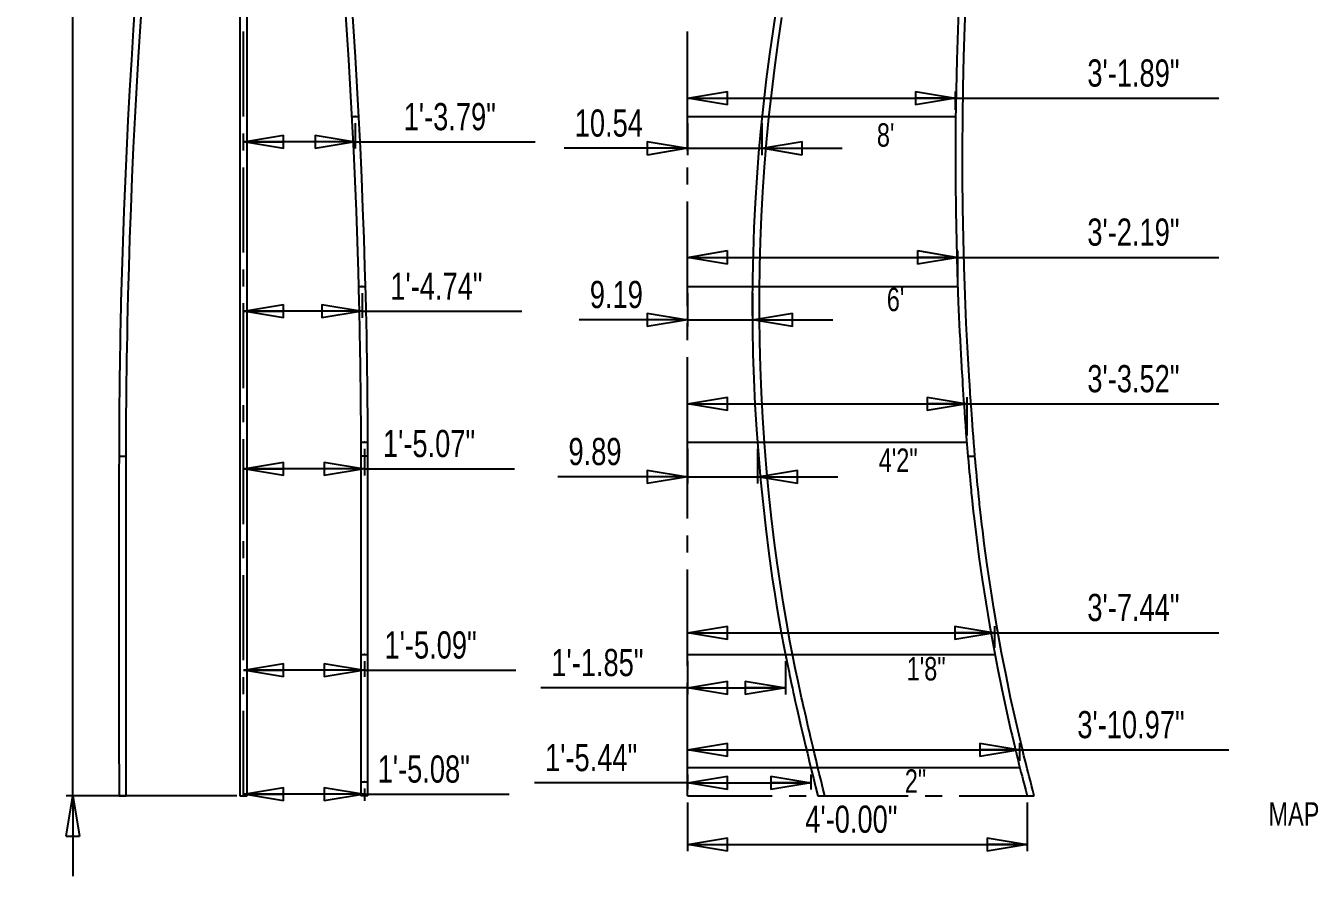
# Model space of a CAD drawing. Extents: x 0.6 to 8.2, y 0 to 10.8.
# Drawn here: x 0.64 to 8.24, y -0.04 to 4.97 of the extents above; entities that cross this region are included whole.
import ezdxf

# ---------------------------------------------------------------- set-up
doc = ezdxf.new("R2010")
doc.units = 0
doc.header["$PDSIZE"] = -1
doc.linetypes.add('CENTERX2', pattern=[0.8, 0.5, -0.1, 0.1, -0.1])
doc.layers.get('0').update_dxf_attribs({"linetype": 'CONTINUOUS'})
doc.layers.get('DEFPOINTS').update_dxf_attribs({"linetype": 'CONTINUOUS'})
doc.styles.add('SLDTEXTSTYLE0', font='txt', dxfattribs={"width": 0.75})
doc.dimstyles.new('SLDDIMSTYLE0', dxfattribs={"dimtxt": 0.16, "dimasz": 0.23622, "dimexe": 0.03937, "dimexo": 0.0625, "dimgap": 0.04, "dimtad": 0, "dimtih": 1, "dimtoh": 1, "dimlfac": 24, "dimzin": 4, "dimtxsty": 'STANDARD', "dimblk1": 'CLOSED', "dimblk2": 'CLOSED', "dimsah": 1, "dimcen": 0.09, "dimclrd": 7, "dimclre": 7, "dimclrt": 7, "dimazin": 3, "dimtfac": 1, "dimtdec": 4, "dimtofl": 0, "dimtmove": 0, "dimatfit": 3, "dimtolj": 1, "dimtzin": 12})
doc.dimstyles.new('SLDDIMSTYLE1', dxfattribs={"dimtxt": 0.16, "dimasz": 0.23622, "dimexe": 0.03937, "dimexo": 0.0625, "dimgap": 0.04, "dimtad": 0, "dimtih": 1, "dimtoh": 1, "dimlfac": 24, "dimzin": 12, "dimtxsty": 'STANDARD', "dimblk1": 'CLOSED', "dimblk2": 'CLOSED', "dimsah": 1, "dimcen": 0.09, "dimclrd": 7, "dimclre": 7, "dimclrt": 7, "dimazin": 3, "dimtfac": 1, "dimtdec": 4, "dimtofl": 0, "dimtmove": 0, "dimatfit": 3, "dimtolj": 1, "dimtzin": 12})

# ---------------------------------------------------------------- blocks, each defined once
blk = doc.blocks.new('_CLOSED')
at = {"color": 0, "linetype": 'BYBLOCK'}
for p, q in [((-1, 0.166667), (0, 0)), ((-1, 0.166667), (-1, -0.166667)), ((0, 0), (-1, -0.166667)), ((0, 0), (-1, 0))]:
    blk.add_line(p, q, dxfattribs=at)
blk = doc.blocks.new('*D0')
at = {"color": 7}
for p, q in [((4.5304, 0.3957), (4.5304, 0.1104)), ((6.5304, 0.3957), (6.5304, 0.1104)), ((4.5304, 0.1498), (6.5304, 0.1498))]:
    blk.add_line(p, q, dxfattribs=at)
at = {"layer": 'DEFPOINTS', "color": 7}
for p in [(4.5304, 0.4351), (6.5304, 0.4351)]:
    blk.add_point(p, dxfattribs=at)
at = {"xscale": 0.2362204724, "yscale": 0.2362204724}
for p, rotation in [((4.5304, 0.1498), 180), ((6.5304, 0.1498), 360)]:
    blk.add_blockref('_CLOSED', p, dxfattribs=dict(at, rotation=rotation))
at = {"color": 7, "insert": (5.2244, 0.2162), "char_height": 0.16, "attachment_point": 7, "style": 'SLDTEXTSTYLE0'}
blk.add_mtext('4\'-0.00"', dxfattribs=at)
blk = doc.blocks.new('*D2')
at = {"color": 7}
for p, q in [((4.5304, 0.5623), (4.5304, 0.473)), ((5.2573, 0.5623), (5.2573, 0.473)), ((4.5304, 0.5124), (3.6306, 0.5124)), ((4.5304, 0.5124), (5.2573, 0.5124))]:
    blk.add_line(p, q, dxfattribs=at)
at = {"layer": 'DEFPOINTS', "color": 7}
for p in [(4.5304, 0.6017), (5.2573, 0.6017)]:
    blk.add_point(p, dxfattribs=at)
at = {"xscale": 0.2362204724, "yscale": 0.2362204724}
for p, rotation in [((4.5304, 0.5124), 180), ((5.2573, 0.5124), 360)]:
    blk.add_blockref('_CLOSED', p, dxfattribs=dict(at, rotation=rotation))
at = {"color": 7, "insert": (3.6931, 0.5789), "char_height": 0.16, "attachment_point": 7, "style": 'SLDTEXTSTYLE0'}
blk.add_mtext('1\'-5.44"', dxfattribs=at)
blk = doc.blocks.new('*D3')
at = {"color": 7}
for p, q in [((4.5304, 0.6411), (4.5304, 0.7459)), ((4.5304, 0.7066), (6.4874, 0.7066)), ((6.4874, 0.6411), (6.4874, 0.7459)), ((6.4874, 0.7066), (7.717, 0.7066))]:
    blk.add_line(p, q, dxfattribs=at)
at = {"layer": 'DEFPOINTS', "color": 7}
for p in [(4.5304, 0.6017), (6.4874, 0.6017)]:
    blk.add_point(p, dxfattribs=at)
at = {"xscale": 0.2362204724, "yscale": 0.2362204724}
for p, rotation in [((4.5304, 0.7066), 180), ((6.4874, 0.7066), 360)]:
    blk.add_blockref('_CLOSED', p, dxfattribs=dict(at, rotation=rotation))
at = {"color": 7, "insert": (6.8253, 0.773), "char_height": 0.16, "attachment_point": 7, "style": 'SLDTEXTSTYLE0'}
blk.add_mtext('3\'-10.97"', dxfattribs=at)
blk = doc.blocks.new('*D4')
at = {"color": 7}
for p, q in [((4.5304, 1.229), (4.5304, 1.0325)), ((5.1076, 1.229), (5.1076, 1.0325)), ((4.5304, 1.0719), (3.6674, 1.0719)), ((4.5304, 1.0719), (5.1076, 1.0719))]:
    blk.add_line(p, q, dxfattribs=at)
at = {"layer": 'DEFPOINTS', "color": 7}
for p in [(4.5304, 1.2684), (5.1076, 1.2684)]:
    blk.add_point(p, dxfattribs=at)
at = {"xscale": 0.2362204724, "yscale": 0.2362204724}
for p, rotation in [((4.5304, 1.0719), 180), ((5.1076, 1.0719), 360)]:
    blk.add_blockref('_CLOSED', p, dxfattribs=dict(at, rotation=rotation))
at = {"color": 7, "insert": (3.7299, 1.1383), "char_height": 0.16, "attachment_point": 7, "style": 'SLDTEXTSTYLE0'}
blk.add_mtext('1\'-1.85"', dxfattribs=at)
blk = doc.blocks.new('*D5')
at = {"color": 7}
for p, q in [((4.5304, 1.3078), (4.5304, 1.4356)), ((4.5304, 1.3962), (6.3403, 1.3962)), ((6.3403, 1.3078), (6.3403, 1.4356)), ((6.3403, 1.3962), (7.6578, 1.3962))]:
    blk.add_line(p, q, dxfattribs=at)
at = {"layer": 'DEFPOINTS', "color": 7}
for p in [(4.5304, 1.2684), (6.3403, 1.2684)]:
    blk.add_point(p, dxfattribs=at)
at = {"xscale": 0.2362204724, "yscale": 0.2362204724, "rotation": 180}
blk.add_blockref('_CLOSED', (4.5304, 1.3962), dxfattribs=at)
at = {"xscale": 0.2362204724, "yscale": 0.2362204724}
blk.add_blockref('_CLOSED', (6.3403, 1.3962), dxfattribs=at)
at = {"color": 7, "insert": (6.8844, 1.4626), "char_height": 0.16, "attachment_point": 7, "style": 'SLDTEXTSTYLE0'}
blk.add_mtext('3\'-7.44"', dxfattribs=at)
blk = doc.blocks.new('*D6')
at = {"color": 7}
for p, q in [((4.5304, 2.479), (4.5304, 2.2749)), ((4.9427, 2.479), (4.9427, 2.2749)), ((4.5304, 2.3143), (3.7683, 2.3143)), ((4.5304, 2.3143), (4.9427, 2.3143)), ((4.9427, 2.3143), (5.4151, 2.3143))]:
    blk.add_line(p, q, dxfattribs=at)
at = {"layer": 'DEFPOINTS', "color": 7}
for p in [(4.5304, 2.5184), (4.9427, 2.5184)]:
    blk.add_point(p, dxfattribs=at)
at = {"xscale": 0.2362204724, "yscale": 0.2362204724}
for p, rotation in [((4.5304, 2.3143), 360), ((4.9427, 2.3143), 180)]:
    blk.add_blockref('_CLOSED', p, dxfattribs=dict(at, rotation=rotation))
at = {"color": 7, "insert": (3.8308, 2.3807), "char_height": 0.16, "attachment_point": 7, "style": 'SLDTEXTSTYLE0'}
blk.add_mtext('9.89', dxfattribs=at)
blk = doc.blocks.new('*D7')
at = {"color": 7}
for p, q in [((4.5304, 2.5578), (4.5304, 2.7825)), ((4.5304, 2.7431), (6.1772, 2.7431)), ((6.1772, 2.5578), (6.1772, 2.7825)), ((6.1772, 2.7431), (7.6578, 2.7431))]:
    blk.add_line(p, q, dxfattribs=at)
at = {"layer": 'DEFPOINTS', "color": 7}
for p in [(4.5304, 2.5184), (6.1772, 2.5184)]:
    blk.add_point(p, dxfattribs=at)
at = {"xscale": 0.2362204724, "yscale": 0.2362204724}
for p, rotation in [((4.5304, 2.7431), 180), ((6.1772, 2.7431), 360)]:
    blk.add_blockref('_CLOSED', p, dxfattribs=dict(at, rotation=rotation))
at = {"color": 7, "insert": (6.8844, 2.8096), "char_height": 0.16, "attachment_point": 7, "style": 'SLDTEXTSTYLE0'}
blk.add_mtext('3\'-3.52"', dxfattribs=at)
blk = doc.blocks.new('*D8')
at = {"color": 7}
for p, q in [((4.5304, 3.3957), (4.5304, 3.1994)), ((4.9132, 3.3957), (4.9132, 3.1994)), ((4.5304, 3.2388), (3.8939, 3.2388)), ((4.5304, 3.2388), (4.9132, 3.2388)), ((4.9132, 3.2388), (5.3857, 3.2388))]:
    blk.add_line(p, q, dxfattribs=at)
at = {"layer": 'DEFPOINTS', "color": 7}
for p in [(4.5304, 3.4351), (4.9132, 3.4351)]:
    blk.add_point(p, dxfattribs=at)
at = {"xscale": 0.2362204724, "yscale": 0.2362204724}
for p, rotation in [((4.5304, 3.2388), 360), ((4.9132, 3.2388), 180)]:
    blk.add_blockref('_CLOSED', p, dxfattribs=dict(at, rotation=rotation))
at = {"color": 7, "insert": (3.9564, 3.3052), "char_height": 0.16, "attachment_point": 7, "style": 'SLDTEXTSTYLE0'}
blk.add_mtext('9.19', dxfattribs=at)
blk = doc.blocks.new('*D9')
at = {"color": 7}
for p, q in [((4.5304, 3.4744), (4.5304, 3.6454)), ((4.5304, 3.6061), (6.1215, 3.6061)), ((6.1215, 3.4744), (6.1215, 3.6454)), ((6.1215, 3.6061), (7.6578, 3.6061))]:
    blk.add_line(p, q, dxfattribs=at)
at = {"layer": 'DEFPOINTS', "color": 7}
for p in [(4.5304, 3.4351), (6.1215, 3.4351)]:
    blk.add_point(p, dxfattribs=at)
at = {"xscale": 0.2362204724, "yscale": 0.2362204724}
for p, rotation in [((4.5304, 3.6061), 180), ((6.1215, 3.6061), 360)]:
    blk.add_blockref('_CLOSED', p, dxfattribs=dict(at, rotation=rotation))
at = {"color": 7, "insert": (6.8844, 3.6725), "char_height": 0.16, "attachment_point": 7, "style": 'SLDTEXTSTYLE0'}
blk.add_mtext('3\'-2.19"', dxfattribs=at)
blk = doc.blocks.new('*D10')
at = {"color": 7}
for p, q in [((4.5304, 4.3957), (4.5304, 4.2086)), ((4.9697, 4.3957), (4.9697, 4.2086)), ((4.5304, 4.248), (3.805, 4.248)), ((4.5304, 4.248), (4.9697, 4.248)), ((4.9697, 4.248), (5.4421, 4.248))]:
    blk.add_line(p, q, dxfattribs=at)
at = {"layer": 'DEFPOINTS', "color": 7}
for p in [(4.5304, 4.4351), (4.9697, 4.4351)]:
    blk.add_point(p, dxfattribs=at)
at = {"xscale": 0.2362204724, "yscale": 0.2362204724}
for p, rotation in [((4.5304, 4.248), 360), ((4.9697, 4.248), 180)]:
    blk.add_blockref('_CLOSED', p, dxfattribs=dict(at, rotation=rotation))
at = {"color": 7, "insert": (3.8675, 4.3145), "char_height": 0.16, "attachment_point": 7, "style": 'SLDTEXTSTYLE0'}
blk.add_mtext('10.54', dxfattribs=at)
blk = doc.blocks.new('*D11')
at = {"color": 7}
for p, q in [((4.5304, 4.4744), (4.5304, 4.5821)), ((6.1093, 4.4744), (6.1093, 4.5821)), ((4.5304, 4.5427), (6.1093, 4.5427)), ((6.1093, 4.5427), (7.6578, 4.5427))]:
    blk.add_line(p, q, dxfattribs=at)
at = {"layer": 'DEFPOINTS', "color": 7}
for p in [(4.5304, 4.4351), (6.1093, 4.4351)]:
    blk.add_point(p, dxfattribs=at)
at = {"xscale": 0.2362204724, "yscale": 0.2362204724}
for p, rotation in [((4.5304, 4.5427), 180), ((6.1093, 4.5427), 360)]:
    blk.add_blockref('_CLOSED', p, dxfattribs=dict(at, rotation=rotation))
at = {"color": 7, "insert": (6.8844, 4.6091), "char_height": 0.16, "attachment_point": 7, "style": 'SLDTEXTSTYLE0'}
blk.add_mtext('3\'-1.89"', dxfattribs=at)
blk = doc.blocks.new('*D21')
at = {"color": 7}
for p, q in [((0.9138, 9.8658), (0.9138, 10.3382)), ((1.8787, 9.8658), (0.8744, 9.8658)), ((0.9138, 0.4354), (0.9138, 9.8658)), ((1.8787, 0.4354), (0.8744, 0.4354)), ((0.9138, 0.4354), (0.9138, -0.037))]:
    blk.add_line(p, q, dxfattribs=at)
at = {"layer": 'DEFPOINTS', "color": 7}
for p in [(1.9181, 9.8658), (1.9181, 0.4354)]:
    blk.add_point(p, dxfattribs=at)
at = {"xscale": 0.2362204724, "yscale": 0.2362204724}
for p, rotation in [((0.9138, 9.8658), 270), ((0.9138, 0.4354), 90)]:
    blk.add_blockref('_CLOSED', p, dxfattribs=dict(at, rotation=rotation))
at = {"color": 7, "insert": (0.8473, 8.4036), "char_height": 0.16, "attachment_point": 7, "rotation": 90, "style": 'SLDTEXTSTYLE0'}
blk.add_mtext('18\'-10.33"', dxfattribs=at)
blk = doc.blocks.new('*D22')
at = {"color": 7}
for p, q in [((2.6297, 0.479), (2.6297, 0.4055)), ((2.6297, 0.4449), (1.9181, 0.4449)), ((2.6297, 0.4449), (3.4814, 0.4449))]:
    blk.add_line(p, q, dxfattribs=at)
at = {"layer": 'DEFPOINTS', "color": 7}
for p in [(2.6297, 0.5184), (1.9181, 0.4354)]:
    blk.add_point(p, dxfattribs=at)
at = {"xscale": 0.2362204724, "yscale": 0.2362204724}
for p, rotation in [((1.9181, 0.4449), 180), ((2.6297, 0.4449), 360)]:
    blk.add_blockref('_CLOSED', p, dxfattribs=dict(at, rotation=rotation))
at = {"color": 7, "insert": (2.7079, 0.5113), "char_height": 0.16, "attachment_point": 7, "style": 'SLDTEXTSTYLE0'}
blk.add_mtext('1\'-5.08"', dxfattribs=at)
blk = doc.blocks.new('*D23')
at = {"color": 7}
for p, q in [((2.63, 1.229), (2.63, 1.136)), ((2.63, 1.1754), (1.9181, 1.1754)), ((2.63, 1.1754), (3.5216, 1.1754))]:
    blk.add_line(p, q, dxfattribs=at)
at = {"layer": 'DEFPOINTS', "color": 7}
for p in [(2.63, 1.2684), (1.9181, 0.4354)]:
    blk.add_point(p, dxfattribs=at)
at = {"xscale": 0.2362204724, "yscale": 0.2362204724}
for p, rotation in [((1.9181, 1.1754), 180), ((2.63, 1.1754), 360)]:
    blk.add_blockref('_CLOSED', p, dxfattribs=dict(at, rotation=rotation))
at = {"color": 7, "insert": (2.7482, 1.2419), "char_height": 0.16, "attachment_point": 7, "style": 'SLDTEXTSTYLE0'}
blk.add_mtext('1\'-5.09"', dxfattribs=at)
blk = doc.blocks.new('*D24')
at = {"color": 7}
for p, q in [((2.6295, 2.479), (2.6295, 2.3219)), ((2.6295, 2.3613), (1.9181, 2.3613)), ((2.6295, 2.3613), (3.5124, 2.3613))]:
    blk.add_line(p, q, dxfattribs=at)
at = {"layer": 'DEFPOINTS', "color": 7}
for p in [(2.6295, 2.5184), (1.9181, 0.4354)]:
    blk.add_point(p, dxfattribs=at)
at = {"xscale": 0.2362204724, "yscale": 0.2362204724}
for p, rotation in [((1.9181, 2.3613), 180), ((2.6295, 2.3613), 360)]:
    blk.add_blockref('_CLOSED', p, dxfattribs=dict(at, rotation=rotation))
at = {"color": 7, "insert": (2.739, 2.4278), "char_height": 0.16, "attachment_point": 7, "style": 'SLDTEXTSTYLE0'}
blk.add_mtext('1\'-5.07"', dxfattribs=at)
blk = doc.blocks.new('*D25')
at = {"color": 7}
for p, q in [((2.6157, 3.3957), (2.6157, 3.2501)), ((2.6157, 3.2895), (1.9181, 3.2895)), ((2.6157, 3.2895), (3.5558, 3.2895))]:
    blk.add_line(p, q, dxfattribs=at)
at = {"layer": 'DEFPOINTS', "color": 7}
for p in [(2.6157, 3.4351), (1.9181, 0.4354)]:
    blk.add_point(p, dxfattribs=at)
at = {"xscale": 0.2362204724, "yscale": 0.2362204724}
for p, rotation in [((1.9181, 3.2895), 180), ((2.6157, 3.2895), 360)]:
    blk.add_blockref('_CLOSED', p, dxfattribs=dict(at, rotation=rotation))
at = {"color": 7, "insert": (2.7824, 3.356), "char_height": 0.16, "attachment_point": 7, "style": 'SLDTEXTSTYLE0'}
blk.add_mtext('1\'-4.74"', dxfattribs=at)
blk = doc.blocks.new('*D26')
at = {"color": 7}
for p, q in [((2.576, 4.3957), (2.576, 4.2465)), ((2.576, 4.2859), (1.9181, 4.2859)), ((2.576, 4.2859), (3.6343, 4.2859))]:
    blk.add_line(p, q, dxfattribs=at)
at = {"layer": 'DEFPOINTS', "color": 7}
for p in [(2.576, 4.4351), (1.9181, 0.4354)]:
    blk.add_point(p, dxfattribs=at)
at = {"xscale": 0.2362204724, "yscale": 0.2362204724}
for p, rotation in [((1.9181, 4.2859), 180), ((2.576, 4.2859), 360)]:
    blk.add_blockref('_CLOSED', p, dxfattribs=dict(at, rotation=rotation))
at = {"color": 7, "insert": (2.8609, 4.3523), "char_height": 0.16, "attachment_point": 7, "style": 'SLDTEXTSTYLE0'}
blk.add_mtext('1\'-3.79"', dxfattribs=at)

msp = doc.modelspace()

# ---------------------------------------------------------------- linework, layer by layer
at = {"color": 7, "linetype": 'CENTERX2'}
for p, q in [((1.91807, 0.4354), (1.91807, 9.86581)), ((4.53044, 4.43505), (4.53044, 5.43505)), ((4.53044, 3.43505), (4.53044, 4.43505)), ((4.53044, 2.51839), (4.53044, 3.43505)), ((4.53044, 1.26839), (4.53044, 2.51839)), ((4.53044, 0.60172), (4.53044, 1.26839)), ((4.53044, 0.51839), (4.53044, 0.60172)), ((4.53044, 0.43505), (4.53044, 0.51839)), ((4.53044, 0.43505), (6.53044, 0.43505))]:
    msp.add_line(p, q, dxfattribs=at)
at = {"color": 7, "linetype": 'CONTINUOUS'}
for p, q in [((1.89724, 9.53247), (1.89724, 0.43505)), ((1.93891, 0.43505), (1.93891, 9.53247)), ((2.55519, 4.43505), (2.59685, 4.43505)), ((4.53044, 4.43505), (4.9697, 4.43505)), ((4.53044, 4.43505), (6.10927, 4.43505)), ((2.59484, 3.43505), (2.6365, 3.43505)), ((4.53044, 3.43505), (6.12154, 3.43505)), ((4.53044, 3.43505), (4.91321, 3.43505)), ((2.60868, 2.51839), (2.65035, 2.51839)), ((4.53044, 2.51839), (4.94267, 2.51839)), ((4.53044, 2.51839), (6.17719, 2.51839)), ((1.18561, 2.43505), (1.20645, 2.43505)), ((1.20645, 2.43505), (1.22728, 2.43505)), ((2.6297, 2.43505), (2.60887, 2.43505)), ((2.65053, 2.43505), (2.6297, 2.43505)), ((6.18149, 2.43505), (6.22316, 2.43505)), ((2.60917, 1.26839), (2.65084, 1.26839)), ((4.53044, 1.26839), (5.1076, 1.26839)), ((4.53044, 1.26839), (6.34029, 1.26839)), ((4.53044, 0.60172), (5.25728, 0.60172)), ((4.53044, 0.60172), (6.48741, 0.60172)), ((2.60888, 0.51839), (2.65055, 0.51839)), ((1.18561, 0.43505), (1.20645, 0.43505)), ((1.20645, 0.43505), (1.22728, 0.43505)), ((1.89724, 0.43505), (1.91807, 0.43505)), ((1.91807, 0.43505), (1.93891, 0.43505)), ((2.6297, 0.43505), (2.60887, 0.43505)), ((2.65053, 0.43505), (2.6297, 0.43505)), ((5.29787, 0.43505), (5.33954, 0.43505)), ((6.53044, 0.43505), (6.57211, 0.43505))]:
    msp.add_line(p, q, dxfattribs=at)
at = {"color": 7, "linetype": 'CONTINUOUS', "flags": 128}
for points in [[(1.28168, 5.12426), (1.26955, 4.94634), (1.25824, 4.7683), (1.24776, 4.59018), (1.23809, 4.41198), (1.22924, 4.23372), (1.22121, 4.05542), (1.214, 3.87709), (1.2076, 3.69876), (1.20202, 3.52043), (1.19726, 3.34213), (1.19621, 3.2982), (1.19521, 3.25428), (1.19426, 3.21036), (1.19337, 3.16694), (1.19255, 3.1248), (1.19217, 3.10457), (1.19181, 3.08466), (1.19147, 3.06506), (1.19114, 3.04577), (1.19082, 3.02678), (1.19052, 3.00811), (1.19023, 2.98975), (1.18994, 2.97075), (1.18966, 2.95169), (1.18936, 2.93068), (1.18905, 2.90773), (1.18873, 2.88283), (1.18839, 2.85598), (1.18806, 2.82771), (1.18773, 2.79757), (1.18741, 2.76555), (1.1871, 2.73165), (1.18679, 2.69513), (1.18651, 2.65666), (1.18625, 2.61623), (1.18602, 2.57386), (1.18584, 2.52954), (1.1857, 2.48327), (1.18561, 2.43505)], [(1.22728, 2.43505), (1.22735, 2.47545), (1.22745, 2.5142), (1.22759, 2.5513), (1.22775, 2.58675), (1.22794, 2.62054), (1.22815, 2.65268), (1.22835, 2.68147), (1.22857, 2.70879), (1.22879, 2.73464), (1.22901, 2.75902), (1.22924, 2.78192), (1.22946, 2.80336), (1.22968, 2.82332), (1.22989, 2.8418), (1.23009, 2.85883), (1.2303, 2.87537), (1.23118, 2.94107), (1.2322, 3.00895), (1.23336, 3.07805), (1.23466, 3.1479), (1.23608, 3.21777), (1.23998, 3.38416), (1.24458, 3.55058), (1.24989, 3.71701), (1.25636, 3.89535), (1.26366, 4.07367), (1.27177, 4.25197), (1.28071, 4.43022), (1.29046, 4.60842), (1.30103, 4.78654), (1.31242, 4.96456), (1.32463, 5.14248)], [(2.5128, 5.12426), (2.52493, 4.94634), (2.53623, 4.7683), (2.54672, 4.59018), (2.55639, 4.41198), (2.56524, 4.23372), (2.57327, 4.05542), (2.58048, 3.87709), (2.58688, 3.69876), (2.59245, 3.52043), (2.59722, 3.34213), (2.59827, 3.2982), (2.59927, 3.25428), (2.60022, 3.21036), (2.60111, 3.16694), (2.60193, 3.1248), (2.6023, 3.10457), (2.60267, 3.08466), (2.60301, 3.06506), (2.60334, 3.04577), (2.60366, 3.02678), (2.60396, 3.00811), (2.60425, 2.98975), (2.60454, 2.97075), (2.60482, 2.95169), (2.60512, 2.93068), (2.60543, 2.90773), (2.60575, 2.88283), (2.60608, 2.85598), (2.60641, 2.82771), (2.60674, 2.79757), (2.60707, 2.76555), (2.60738, 2.73165), (2.60769, 2.69513), (2.60797, 2.65666), (2.60823, 2.61623), (2.60845, 2.57386), (2.60864, 2.52954), (2.60878, 2.48327), (2.60887, 2.43505)], [(2.65053, 2.43505), (2.65046, 2.47545), (2.65036, 2.5142), (2.65022, 2.5513), (2.65006, 2.58675), (2.64987, 2.62054), (2.64967, 2.65268), (2.64946, 2.68147), (2.64924, 2.70879), (2.64902, 2.73464), (2.6488, 2.75902), (2.64857, 2.78192), (2.64835, 2.80336), (2.64813, 2.82332), (2.64792, 2.8418), (2.64772, 2.85883), (2.64751, 2.87537), (2.64664, 2.94107), (2.64561, 3.00895), (2.64445, 3.07805), (2.64315, 3.1479), (2.64173, 3.21777), (2.63784, 3.38416), (2.63324, 3.55058), (2.62793, 3.71701), (2.62145, 3.89535), (2.61415, 4.07367), (2.60604, 4.25197), (2.59711, 4.43022), (2.58735, 4.60842), (2.57678, 4.78654), (2.56539, 4.96456), (2.55318, 5.14248)], [(5.05764, 5.09604), (5.03466, 4.94956), (5.01363, 4.80279), (4.99456, 4.65576), (4.97776, 4.51111), (4.96286, 4.36626), (4.94988, 4.22122), (4.93883, 4.07602), (4.92954, 3.92772), (4.92226, 3.7793), (4.91702, 3.6308), (4.9138, 3.48224), (4.91264, 3.33365), (4.91353, 3.18506), (4.91648, 3.0365), (4.92147, 2.88833), (4.92848, 2.74024), (4.93745, 2.59225), (4.94838, 2.44439), (4.96121, 2.29668), (4.97564, 2.15176), (4.99191, 2.00703), (5.0101, 1.86253), (5.0303, 1.71831), (5.04252, 1.63768), (5.05541, 1.55715), (5.06899, 1.47675), (5.08325, 1.39659), (5.09464, 1.33535), (5.10605, 1.27624), (5.11742, 1.21927), (5.12868, 1.1644), (5.13226, 1.14729), (5.13586, 1.13019), (5.13978, 1.11171), (5.14408, 1.09159), (5.14877, 1.06985), (5.15386, 1.04647), (5.15936, 1.02146), (5.16588, 0.99206), (5.17291, 0.9607), (5.18045, 0.92736), (5.18852, 0.89206), (5.19713, 0.8548), (5.20627, 0.81557), (5.21596, 0.77438), (5.22619, 0.73123), (5.23697, 0.68611), (5.24829, 0.63904), (5.25993, 0.59089), (5.27208, 0.54084), (5.28473, 0.4889), (5.29787, 0.43505)], [(6.12848, 5.12426), (6.12136, 4.94634), (6.11574, 4.7683), (6.11163, 4.59018), (6.10902, 4.41198), (6.10792, 4.23372), (6.10833, 4.05542), (6.11025, 3.87709), (6.11369, 3.69876), (6.11864, 3.52043), (6.1251, 3.34213), (6.12693, 3.2982), (6.12885, 3.25428), (6.13086, 3.21036), (6.13293, 3.16694), (6.13504, 3.1248), (6.13608, 3.10457), (6.13712, 3.08466), (6.13816, 3.06506), (6.13921, 3.04577), (6.14026, 3.02678), (6.1413, 3.00811), (6.14235, 2.98975), (6.14345, 2.97075), (6.14457, 2.95169), (6.14582, 2.93068), (6.14721, 2.90773), (6.14876, 2.88283), (6.15045, 2.85598), (6.15227, 2.82771), (6.15425, 2.79757), (6.15641, 2.76555), (6.15874, 2.73165), (6.16132, 2.69513), (6.1641, 2.65666), (6.1671, 2.61623), (6.17032, 2.57386), (6.17379, 2.52954), (6.17751, 2.48327), (6.18149, 2.43505)], [(6.12848, 5.12426), (6.12136, 4.94634), (6.11574, 4.7683), (6.11163, 4.59018), (6.10902, 4.41198), (6.10792, 4.23372), (6.10833, 4.05542), (6.11025, 3.87709), (6.11369, 3.69876), (6.11864, 3.52043), (6.1251, 3.34213), (6.12693, 3.2982), (6.12885, 3.25428), (6.13086, 3.21036), (6.13293, 3.16694), (6.13504, 3.1248), (6.13608, 3.10457), (6.13712, 3.08466), (6.13816, 3.06506), (6.13921, 3.04577), (6.14026, 3.02678), (6.1413, 3.00811), (6.14235, 2.98975), (6.14345, 2.97075), (6.14457, 2.95169), (6.14582, 2.93068), (6.14721, 2.90773), (6.14876, 2.88283), (6.15045, 2.85598), (6.15227, 2.82771), (6.15425, 2.79757), (6.15641, 2.76555), (6.15874, 2.73165), (6.16132, 2.69513), (6.1641, 2.65666), (6.1671, 2.61623), (6.17032, 2.57386), (6.17379, 2.52954), (6.17751, 2.48327), (6.18149, 2.43505)], [(6.22316, 2.43505), (6.21981, 2.47545), (6.21668, 2.5142), (6.21374, 2.5513), (6.211, 2.58675), (6.20844, 2.62054), (6.20606, 2.65268), (6.20396, 2.68147), (6.20201, 2.70879), (6.2002, 2.73464), (6.19852, 2.75902), (6.19697, 2.78192), (6.19554, 2.80336), (6.19422, 2.82332), (6.19302, 2.8418), (6.19193, 2.85883), (6.19089, 2.87537), (6.18686, 2.94107), (6.18292, 3.00895), (6.17914, 3.07805), (6.17554, 3.1479), (6.17218, 3.21777), (6.16511, 3.38416), (6.15936, 3.55058), (6.15493, 3.71701), (6.15166, 3.89535), (6.14989, 4.07367), (6.14963, 4.25197), (6.15088, 4.43022), (6.15365, 4.60842), (6.15791, 4.78654), (6.16369, 4.96456), (6.17097, 5.14248)], [(6.22316, 2.43505), (6.21981, 2.47545), (6.21668, 2.5142), (6.21374, 2.5513), (6.211, 2.58675), (6.20844, 2.62054), (6.20606, 2.65268), (6.20396, 2.68147), (6.20201, 2.70879), (6.2002, 2.73464), (6.19852, 2.75902), (6.19697, 2.78192), (6.19554, 2.80336), (6.19422, 2.82332), (6.19302, 2.8418), (6.19193, 2.85883), (6.19089, 2.87537), (6.18686, 2.94107), (6.18292, 3.00895), (6.17914, 3.07805), (6.17554, 3.1479), (6.17218, 3.21777), (6.16511, 3.38416), (6.15936, 3.55058), (6.15493, 3.71701), (6.15166, 3.89535), (6.14989, 4.07367), (6.14963, 4.25197), (6.15088, 4.43022), (6.15365, 4.60842), (6.15791, 4.78654), (6.16369, 4.96456), (6.17097, 5.14248)], [(5.33954, 0.43505), (5.32831, 0.48107), (5.3175, 0.52541), (5.30713, 0.56807), (5.2972, 0.60906), (5.2877, 0.64838), (5.27866, 0.68602), (5.27054, 0.71998), (5.26281, 0.75246), (5.25549, 0.78344), (5.24856, 0.81294), (5.24201, 0.84095), (5.23517, 0.87046), (5.2288, 0.8981), (5.22291, 0.92389), (5.21748, 0.94783), (5.2125, 0.9699), (5.2078, 0.99091), (5.20311, 1.01202), (5.19843, 1.03324), (5.18184, 1.10986), (5.1655, 1.18782), (5.14951, 1.26713), (5.13407, 1.34719), (5.11326, 1.4618), (5.09389, 1.57667), (5.07591, 1.69178), (5.05929, 1.80709), (5.04397, 1.92259), (5.02625, 2.07014), (5.0105, 2.21791), (4.99663, 2.36586), (4.98466, 2.51397), (4.97463, 2.66222), (4.96657, 2.81058), (4.9605, 2.95904), (4.95648, 3.10725), (4.95452, 3.2555), (4.9546, 3.40377), (4.95672, 3.55202), (4.96088, 3.70023), (4.96694, 3.84573), (4.97493, 3.99114), (4.98486, 4.13642), (4.99671, 4.28155), (5.01079, 4.42947), (5.02686, 4.57719), (5.04492, 4.72468), (5.06495, 4.87192), (5.08695, 5.01887)], [(1.18561, 2.43505), (1.18558, 2.40455), (1.18555, 2.37584), (1.18552, 2.34894), (1.18549, 2.32383), (1.18547, 2.30052), (1.18545, 2.27901), (1.18543, 2.26038), (1.18541, 2.24335), (1.1854, 2.22791), (1.18539, 2.21408), (1.18538, 2.20145), (1.18533, 2.14449), (1.1853, 2.08593), (1.18525, 1.98006), (1.18522, 1.8743), (1.1852, 1.81141), (1.1852, 1.74857), (1.1852, 1.68591), (1.1852, 1.62479), (1.18521, 1.5655), (1.18523, 1.50733), (1.18523, 1.47226), (1.18524, 1.43726), (1.18526, 1.40105), (1.18527, 1.36347), (1.18528, 1.32452), (1.1853, 1.2842), (1.18532, 1.2426), (1.18534, 1.19772), (1.18535, 1.1547), (1.18537, 1.11355), (1.18539, 1.07426), (1.18541, 1.03683), (1.18542, 1.02238), (1.18542, 1.0082), (1.18543, 0.99324), (1.18544, 0.97689), (1.18545, 0.95917), (1.18546, 0.94006), (1.18547, 0.91957), (1.18548, 0.89544), (1.18549, 0.86965), (1.1855, 0.8422), (1.18552, 0.8131), (1.18553, 0.78234), (1.18554, 0.74994), (1.18555, 0.71589), (1.18556, 0.68021), (1.18557, 0.6429), (1.18558, 0.60395), (1.18559, 0.56411), (1.1856, 0.52268), (1.18561, 0.47966), (1.18561, 0.43505)], [(1.22728, 0.43505), (1.22727, 0.46469), (1.22727, 0.49259), (1.22727, 0.51874), (1.22726, 0.54316), (1.22726, 0.56583), (1.22725, 0.58676), (1.22725, 0.6049), (1.22725, 0.62149), (1.22724, 0.63653), (1.22724, 0.65002), (1.22724, 0.66234), (1.22722, 0.71796), (1.2272, 0.77527), (1.22715, 0.87919), (1.2271, 0.98334), (1.22707, 1.04543), (1.22704, 1.10759), (1.22701, 1.16969), (1.22699, 1.23037), (1.22696, 1.28936), (1.22694, 1.34732), (1.22693, 1.38233), (1.22692, 1.4173), (1.22691, 1.45352), (1.2269, 1.49115), (1.22689, 1.5302), (1.22688, 1.57068), (1.22687, 1.61249), (1.22687, 1.65766), (1.22687, 1.70102), (1.22687, 1.74255), (1.22687, 1.78225), (1.22687, 1.82011), (1.22687, 1.83474), (1.22688, 1.8491), (1.22688, 1.86426), (1.22688, 1.88083), (1.22689, 1.89882), (1.22689, 1.91821), (1.2269, 1.93901), (1.22691, 1.96353), (1.22692, 1.98976), (1.22693, 2.0177), (1.22694, 2.04735), (1.22696, 2.07872), (1.22698, 2.1118), (1.227, 2.14661), (1.22703, 2.18313), (1.22706, 2.22138), (1.2271, 2.26135), (1.22714, 2.30229), (1.22718, 2.34489), (1.22723, 2.38914), (1.22728, 2.43505)], [(2.60887, 2.43505), (2.60892, 2.3872), (2.60897, 2.34153), (2.60901, 2.29805), (2.60905, 2.25677), (2.60909, 2.21768), (2.60912, 2.18079), (2.60914, 2.1461), (2.60916, 2.11621), (2.60918, 2.08817), (2.60919, 2.06197), (2.60921, 2.0376), (2.60922, 2.01506), (2.60923, 1.99436), (2.60924, 1.95339), (2.60925, 1.91198), (2.60926, 1.86992), (2.60927, 1.82721), (2.60928, 1.78385), (2.60928, 1.71021), (2.60928, 1.6355), (2.60926, 1.55989), (2.60926, 1.52393), (2.60925, 1.48778), (2.60924, 1.45236), (2.60923, 1.4185), (2.60922, 1.3862), (2.60921, 1.35824), (2.6092, 1.33157), (2.60919, 1.30559), (2.60918, 1.27857), (2.60917, 1.25039), (2.60915, 1.22159), (2.60914, 1.19185), (2.60913, 1.16203), (2.60911, 1.13221), (2.60906, 1.02587), (2.60901, 0.91972), (2.609, 0.88943), (2.60898, 0.85916), (2.60897, 0.82894), (2.60896, 0.79956), (2.60894, 0.77137), (2.60893, 0.74436), (2.60893, 0.71844), (2.60892, 0.70586), (2.60892, 0.69152), (2.60891, 0.67543), (2.60891, 0.65758), (2.6089, 0.63797), (2.6089, 0.61661), (2.60889, 0.59349), (2.60889, 0.56604), (2.60888, 0.53648), (2.60888, 0.50479), (2.60887, 0.47098), (2.60887, 0.43505)], [(2.65053, 0.43505), (2.65054, 0.48155), (2.65055, 0.52594), (2.65055, 0.56823), (2.65056, 0.60841), (2.65057, 0.6465), (2.65058, 0.6825), (2.65059, 0.71639), (2.6506, 0.74562), (2.65061, 0.77308), (2.65062, 0.79876), (2.65063, 0.82267), (2.65064, 0.84479), (2.65065, 0.86513), (2.65067, 0.90542), (2.65069, 0.9462), (2.65071, 0.98766), (2.65073, 1.02982), (2.65075, 1.07268), (2.65079, 1.14559), (2.65082, 1.21974), (2.65085, 1.29495), (2.65086, 1.33077), (2.65088, 1.36683), (2.65089, 1.40221), (2.6509, 1.43606), (2.65091, 1.46839), (2.65092, 1.49639), (2.65092, 1.52313), (2.65093, 1.5492), (2.65093, 1.57633), (2.65094, 1.60466), (2.65094, 1.63363), (2.65094, 1.66357), (2.65095, 1.69363), (2.65095, 1.72371), (2.65094, 1.83121), (2.65091, 1.93886), (2.6509, 1.96964), (2.65089, 2.00043), (2.65088, 2.0312), (2.65086, 2.06115), (2.65085, 2.08992), (2.65083, 2.11751), (2.65081, 2.144), (2.6508, 2.15687), (2.65079, 2.17155), (2.65078, 2.18804), (2.65077, 2.20633), (2.65075, 2.22644), (2.65073, 2.24836), (2.65071, 2.2721), (2.65068, 2.3003), (2.65065, 2.3307), (2.65061, 2.36329), (2.65057, 2.39807), (2.65053, 2.43505)], [(6.18149, 2.43505), (6.18439, 2.40265), (6.18713, 2.37229), (6.18971, 2.34396), (6.19214, 2.31767), (6.19441, 2.29342), (6.19654, 2.2712), (6.19839, 2.25213), (6.2001, 2.23486), (6.20165, 2.2194), (6.20305, 2.20565), (6.20444, 2.19225), (6.20875, 2.15182), (6.21332, 2.11058), (6.21814, 2.06861), (6.23188, 1.95596), (6.24669, 1.84344), (6.26577, 1.7097), (6.28644, 1.57618), (6.30868, 1.44293), (6.33139, 1.31598), (6.35555, 1.1893), (6.38113, 1.0629), (6.40807, 0.93679), (6.41623, 0.89985), (6.42452, 0.86294), (6.43293, 0.82612), (6.44118, 0.79059), (6.44915, 0.75682), (6.45683, 0.72482), (6.45979, 0.7126), (6.46322, 0.69853), (6.46715, 0.68253), (6.47159, 0.66462), (6.47654, 0.64479), (6.48201, 0.62304), (6.488, 0.59938), (6.49396, 0.57601), (6.50037, 0.55104), (6.50723, 0.52445), (6.51453, 0.49626), (6.52227, 0.46646), (6.53044, 0.43505)], [(6.57211, 0.43505), (6.56392, 0.46654), (6.55625, 0.49605), (6.54912, 0.52358), (6.54252, 0.54915), (6.53647, 0.57274), (6.53095, 0.59436), (6.52623, 0.61294), (6.52198, 0.62976), (6.51819, 0.64483), (6.51484, 0.65824), (6.51159, 0.67132), (6.50189, 0.7108), (6.49217, 0.75114), (6.48246, 0.79225), (6.45722, 0.90289), (6.43312, 1.01379), (6.40579, 1.1461), (6.38, 1.27872), (6.35581, 1.41164), (6.33419, 1.53877), (6.314, 1.66614), (6.29526, 1.79373), (6.27797, 1.92153), (6.27316, 1.95905), (6.26847, 1.99659), (6.26391, 2.03408), (6.25961, 2.0703), (6.25564, 2.10477), (6.25199, 2.13748), (6.25062, 2.14998), (6.24906, 2.16438), (6.24732, 2.18076), (6.2454, 2.19911), (6.24331, 2.21944), (6.24108, 2.24175), (6.2387, 2.26605), (6.2364, 2.29005), (6.23399, 2.31572), (6.23146, 2.34306), (6.22882, 2.37206), (6.22605, 2.40273), (6.22316, 2.43505)]]:
    msp.add_lwpolyline(points, dxfattribs=at)
at = {"color": 7}
for p in [(2.57602, 4.43505), (2.61567, 3.43505), (2.62951, 2.51839), (2.63001, 1.26839), (2.62971, 0.51839)]:
    msp.add_point(p, dxfattribs=at)

# ---------------------------------------------------------------- texts
at = {"color": 7, "char_height": 0.137795, "attachment_point": 1, "style": 'SLDTEXTSTYLE0'}
for s, insert in [("8'", (5.64581, 4.39553)), ("6'", (5.70428, 3.42719)), ('4\'2"', (5.65677, 2.48077)), ('1\'8"', (5.82121, 1.25298)), ('2"', (5.81025, 0.59158)), ('MAP', (7.95062, 0.39812))]:
    msp.add_mtext(s, dxfattribs=dict(at, insert=insert))

# ---------------------------------------------------------------- dimensions: what is measured, and where the dimension line sits
at = {"color": 7}
for base, p1, p2, angle, picture, middle in [((0.9138, 9.86581), (1.91807, 0.4354), (1.91807, 9.86581), 270, '*D21', (0.9138, 8.87687)), ((4.91321, 3.23878), (4.53044, 3.43505), (4.91321, 3.43505), 180, '*D8', (4.16311, 3.23878)), ((4.94267, 2.31425), (4.53044, 2.51839), (4.94267, 2.51839), 180, '*D6', (4.03749, 2.31425)), ((6.48741, 0.70655), (4.53044, 0.60172), (6.48741, 0.60172), 180, '*D3', (7.23988, 0.70655))]:
    dim = msp.add_linear_dim(base=base, p1=p1, p2=p2, angle=angle, dimstyle='SLDDIMSTYLE1', dxfattribs=at)
    dim.commit()
    dim.dimension.update_dxf_attribs({"geometry": picture, "text_midpoint": middle, "dimtype": 160})
for base, p1, p2, dimstyle, picture, middle in [((6.10927, 4.54269), (4.53044, 4.43505), (6.10927, 4.43505), 'SLDDIMSTYLE1', '*D11', (7.23988, 4.54269)), ((1.91807, 4.28588), (2.57602, 4.43505), (1.91807, 0.4354), 'SLDDIMSTYLE1', '*D26', (3.21637, 4.28588)), ((4.9697, 4.24802), (4.53044, 4.43505), (4.9697, 4.43505), 'SLDDIMSTYLE1', '*D10', (4.13326, 4.24802)), ((6.12154, 3.60607), (4.53044, 3.43505), (6.12154, 3.43505), 'SLDDIMSTYLE1', '*D9', (7.23988, 3.60607)), ((1.91807, 3.2895), (2.61567, 3.43505), (1.91807, 0.4354), 'SLDDIMSTYLE1', '*D25', (3.13783, 3.2895)), ((6.17719, 2.74312), (4.53044, 2.51839), (6.17719, 2.51839), 'SLDDIMSTYLE1', '*D7', (7.23988, 2.74312)), ((1.91807, 2.3613), (2.62951, 2.51839), (1.91807, 0.4354), 'SLDDIMSTYLE1', '*D24', (3.09449, 2.3613)), ((6.34029, 1.39619), (4.53044, 1.26839), (6.34029, 1.26839), 'SLDDIMSTYLE1', '*D5', (7.23988, 1.39619)), ((1.91807, 1.17542), (2.63001, 1.26839), (1.91807, 0.4354), 'SLDDIMSTYLE1', '*D23', (3.10363, 1.17542)), ((5.1076, 1.07187), (4.53044, 1.26839), (5.1076, 1.26839), 'SLDDIMSTYLE1', '*D4', (4.08536, 1.07187)), ((5.25728, 0.51242), (4.53044, 0.60172), (5.25728, 0.60172), 'SLDDIMSTYLE1', '*D2', (4.04856, 0.51242)), ((1.91807, 0.44487), (2.62971, 0.51839), (1.91807, 0.4354), 'SLDDIMSTYLE1', '*D22', (3.06341, 0.44487)), ((6.53044, 0.14976), (4.53044, 0.43505), (6.53044, 0.43505), 'SLDDIMSTYLE0', '*D0', (5.57985, 0.14976))]:
    dim = msp.add_linear_dim(base=base, p1=p1, p2=p2, dimstyle=dimstyle, dxfattribs=at)
    dim.commit()
    dim.dimension.update_dxf_attribs({"geometry": picture, "text_midpoint": middle, "dimtype": 160})

doc.saveas('drawing.dxf')
